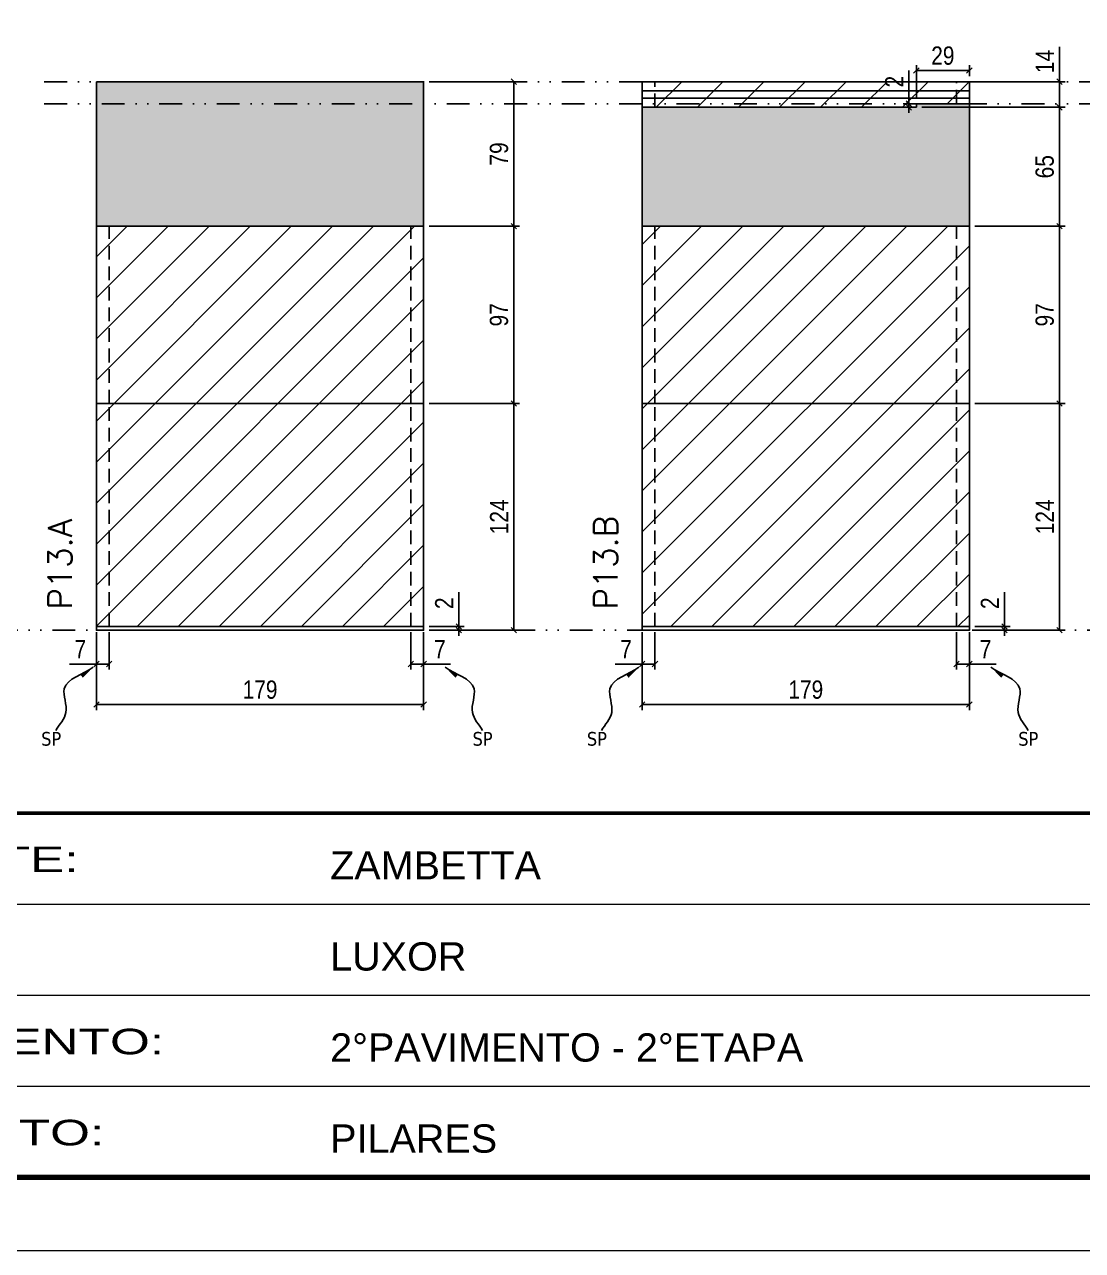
# Model space of a CAD drawing. Extents: x 14400 to 20667, y -21631 to 6985.
# Drawn here: x 18128 to 18707, y 3638 to 4308 of the extents above; entities that cross this region are included whole.
import ezdxf

# ---------------------------------------------------------------- set-up
doc = ezdxf.new("R2010")
doc.units = 0
for name, pattern in [('CONTINUO', [0]), ('DASHED', [0.75, 0.5, -0.25]), ('DIVIDE2', [0.625, 0.25, -0.125, 0, -0.125, 0, -0.125]), ('HIDDEN', [0.375, 0.25, -0.125])]:
    doc.linetypes.add(name, pattern=pattern)
for name, color, linetype in [('COTA', 241, 'Continuous'), ('Nível', 160, 'Continuous'), ('Painéis', 200, 'Continuous'), ('SARR_2.2x7', 40, 'Continuous'), ('SARR_EDITAR', 141, 'Continuous'), ('texto', 7, 'Continuous')]:
    doc.layers.add(name, color=color, linetype=linetype)
for name, color, linetype, lineweight in [('Folhas', 255, 'Continuous', 9), ('Hachura', 251, 'Continuous', 9), ('SARRAFO DE PRESSAO', 251, 'DASHED', 9), ('Texto Seção', 7, 'Continuous', 15)]:
    doc.layers.add(name, color=color, linetype=linetype, lineweight=lineweight)
doc.styles.add('ARIAL', font='arial.ttf')
doc.styles.add('COTA TECNICA', font='techl___.ttf', dxfattribs={"height": 10})
doc.styles.add('COTA TECNICA-50', font='techl___.ttf', dxfattribs={"height": 10})
doc.styles.add('REGUA-120', font='ROMANS.shx', dxfattribs={"height": 15})
doc.styles.get("Standard").update_dxf_attribs({"font": 'arial.ttf'})
doc.styles.add('Tecnologia', font='')
doc.styles.get('Tecnologia').set_extended_font_data('Forgotten Futurist')
doc.dimstyles.new('COTA PAINEL-50', dxfattribs={"dimtxt": 10, "dimasz": 3, "dimexe": 3, "dimexo": 3, "dimgap": 3, "dimtad": 1, "dimdec": 1, "dimzin": 12, "dimdsep": 46, "dimtxsty": 'COTA TECNICA-50', "dimblk1": 'OBLIQUE', "dimblk2": 'OBLIQUE', "dimsah": 1, "dimcen": 0.9, "dimclrd": 4, "dimclre": 4, "dimclrt": 240, "dimadec": 1, "dimazin": 3, "dimtfac": 1, "dimtdec": 1, "dimtmove": 0, "dimatfit": 3, "dimfxl": 1, "dimtolj": 1, "dimtzin": 12, "dimarcsym": 0})
doc.dimstyles.new('PAINEL', dxfattribs={"dimtxt": 10, "dimasz": 3, "dimexe": 3, "dimexo": 3, "dimgap": 3, "dimtad": 1, "dimdec": 1, "dimzin": 12, "dimdsep": 46, "dimtxsty": 'COTA TECNICA', "dimblk1": 'OBLIQUE', "dimblk2": 'OBLIQUE', "dimsah": 1, "dimcen": 0.9, "dimclrd": 4, "dimclre": 4, "dimclrt": 240, "dimadec": 1, "dimazin": 3, "dimtfac": 1, "dimtdec": 1, "dimtmove": 0, "dimatfit": 3, "dimfxl": 1, "dimtolj": 1, "dimtzin": 12, "dimarcsym": 0})
doc.dimstyles.get("Standard").update_dxf_attribs({"dimtxt": 0.18, "dimasz": 0.18, "dimexe": 0.18, "dimexo": 0.0625, "dimgap": 0.09, "dimtad": 0, "dimtih": 1, "dimtoh": 1, "dimdec": 4, "dimzin": 0, "dimdsep": 46, "dimtxsty": 'Standard', "dimcen": 0.09, "dimadec": 0, "dimazin": 0, "dimtfac": 1, "dimtdec": 4, "dimtofl": 0, "dimtmove": 0, "dimatfit": 3, "dimfxl": 1, "dimtolj": 1, "dimtzin": 0, "dimarcsym": 0})

# ---------------------------------------------------------------- blocks, each defined once
blk = doc.blocks.new('9999999999')
at = {"color": 30, "linetype": 'CONTINUO'}
for p, q in [((98564.56, 34379.64), (99583.98, 34379.64)), ((98564.56, 34329.83), (99487.98, 34329.83)), ((98564.56, 34280.02), (99487.98, 34280.02))]:
    blk.add_line(p, q, dxfattribs=at)
at = {"color": 30, "linetype": 'CONTINUO', "const_width": 2}
blk.add_lwpolyline([(99583.98, 34230.21), (99583.98, 34414.45, 0.414214), (99568.98, 34429.45), (98228.98, 34429.45, 0.414214), (98213.98, 34414.45), (98213.98, 34245.21, 0.414214), (98228.98, 34230.21), (99583.98, 34230.21)], format="xyb", dxfattribs=at)
at = {"layer": 'Folhas'}
blk.add_lwpolyline([(98138.98, 34190.21), (99623.98, 34190.21), (99623.98, 35240.21), (98138.98, 35240.21)], close=True, dxfattribs=at)
at = {"layer": 'Folhas', "color": 30, "const_width": 3}
blk.add_lwpolyline([(98213.98, 34230.21), (99583.98, 34230.21), (99583.98, 35200.21), (98213.98, 35200.21)], close=True, dxfattribs=at)
at = {"color": 7, "linetype": 'Continuous', "ltscale": 5, "style": 'ARIAL'}
for s, height, p in [('ZAMBETTA', 15.483, (98837.68, 34393.13)), ('LUXOR', 15.483, (98837.68, 34343.32)), ('2°PAVIMENTO - 2°ETAPA', 15.4829, (98837.68, 34293.51)), ('PILARES', 15.483, (98837.68, 34243.7))]:
    blk.add_text(s, height=height, dxfattribs=at).set_placement(p)
at = {"layer": 'Folhas', "color": 7, "style": 'Tecnologia', "width": 1.5}
for s, p in [('CLIENTE:', (98573.65, 34397.17)), ('PAVIMENTO:', (98573.65, 34297.5)), ('PROJETO:', (98573.65, 34247.69))]:
    blk.add_text(s, height=14, dxfattribs=at).set_placement(p)
blk = doc.blocks.new('_Oblique')
at = {"color": 0, "linetype": 'ByBlock', "lineweight": -2}
blk.add_line((-0.5, -0.5), (0.5, 0.5), dxfattribs=at)
blk = doc.blocks.new('*D726')
at = {"layer": 'COTA', "color": 4, "lineweight": -2, "transparency": 16777216}
for p, q in [((18466.38, 3975.86), (18466.38, 3933.18)), ((18645.38, 3975.86), (18645.38, 3933.18)), ((18645.38, 3936.18), (18466.38, 3936.18))]:
    blk.add_line(p, q, dxfattribs=at)
at = {"layer": 'Defpoints', "color": 0, "transparency": 16777216}
for p in [(18466.38, 3978.86), (18645.38, 3978.86), (18466.38, 3936.18)]:
    blk.add_point(p, dxfattribs=at)
at = {"layer": 'COTA', "color": 4, "lineweight": -2, "transparency": 16777216, "xscale": 3, "yscale": 3, "zscale": 3, "rotation": 180}
blk.add_blockref('_Oblique', (18466.38, 3936.18), dxfattribs=at)
at = {"layer": 'COTA', "color": 4, "lineweight": -2, "transparency": 16777216, "xscale": 3, "yscale": 3, "zscale": 3}
blk.add_blockref('_Oblique', (18645.38, 3936.18), dxfattribs=at)
at = {"layer": 'COTA', "color": 240, "transparency": 16777216, "insert": (18555.88, 3944.28), "char_height": 10, "attachment_point": 5, "style": 'COTA TECNICA'}
blk.add_mtext('\\A1;179', dxfattribs=at)
blk = doc.blocks.new('*D727')
at = {"layer": 'COTA', "color": 4, "lineweight": -2, "transparency": 16777216}
for p, q in [((18638.38, 3975.86), (18638.38, 3955.35)), ((18645.38, 3973.86), (18645.38, 3955.35)), ((18638.38, 3958.35), (18645.38, 3958.35)), ((18645.38, 3958.35), (18660.11, 3958.35))]:
    blk.add_line(p, q, dxfattribs=at)
at = {"layer": 'Defpoints', "color": 0, "transparency": 16777216}
for p in [(18638.38, 3978.86), (18645.38, 3976.86), (18645.38, 3958.35)]:
    blk.add_point(p, dxfattribs=at)
at = {"layer": 'COTA', "color": 4, "lineweight": -2, "transparency": 16777216, "xscale": 3, "yscale": 3, "zscale": 3, "rotation": 180}
blk.add_blockref('_Oblique', (18638.38, 3958.35), dxfattribs=at)
at = {"layer": 'COTA', "color": 4, "lineweight": -2, "transparency": 16777216, "xscale": 3, "yscale": 3, "zscale": 3}
blk.add_blockref('_Oblique', (18645.38, 3958.35), dxfattribs=at)
at = {"layer": 'COTA', "color": 240, "transparency": 16777216, "insert": (18654.25, 3966.42), "char_height": 10, "attachment_point": 5, "style": 'COTA TECNICA-50'}
blk.add_mtext('\\A1;7', dxfattribs=at)
blk = doc.blocks.new('*D728')
at = {"layer": 'COTA', "color": 4, "lineweight": -2, "transparency": 16777216}
for p, q in [((18466.38, 3973.86), (18466.38, 3955.35)), ((18473.38, 3975.86), (18473.38, 3955.35)), ((18466.38, 3958.35), (18451.65, 3958.35)), ((18473.38, 3958.35), (18466.38, 3958.35))]:
    blk.add_line(p, q, dxfattribs=at)
at = {"layer": 'Defpoints', "color": 0, "transparency": 16777216}
for p in [(18466.38, 3976.86), (18473.38, 3978.86), (18466.38, 3958.35)]:
    blk.add_point(p, dxfattribs=at)
at = {"layer": 'COTA', "color": 4, "lineweight": -2, "transparency": 16777216, "xscale": 3, "yscale": 3, "zscale": 3, "rotation": 180}
blk.add_blockref('_Oblique', (18466.38, 3958.35), dxfattribs=at)
at = {"layer": 'COTA', "color": 4, "lineweight": -2, "transparency": 16777216, "xscale": 3, "yscale": 3, "zscale": 3}
blk.add_blockref('_Oblique', (18473.38, 3958.35), dxfattribs=at)
at = {"layer": 'COTA', "color": 240, "transparency": 16777216, "insert": (18457.52, 3966.42), "char_height": 10, "attachment_point": 5, "style": 'COTA TECNICA-50'}
blk.add_mtext('\\A1;7', dxfattribs=at)
blk = doc.blocks.new('*D740')
at = {"layer": 'COTA', "color": 4, "linetype": 'ByBlock', "lineweight": -2, "transparency": 16777216}
for p, q in [((18648.38, 4100.86), (18697.75, 4100.86)), ((18694.75, 3976.86), (18694.75, 4100.86)), ((18648.38, 3976.86), (18697.75, 3976.86))]:
    blk.add_line(p, q, dxfattribs=at)
at = {"layer": 'Defpoints', "color": 0, "linetype": 'ByBlock', "transparency": 16777216}
for p in [(18645.38, 4100.86), (18694.75, 4100.86), (18645.38, 3976.86)]:
    blk.add_point(p, dxfattribs=at)
at = {"layer": 'COTA', "color": 4, "linetype": 'ByBlock', "lineweight": -2, "transparency": 16777216, "xscale": 3, "yscale": 3, "zscale": 3}
for p, rotation in [((18694.75, 4100.86), 90), ((18694.75, 3976.86), 270)]:
    blk.add_blockref('_Oblique', p, dxfattribs=dict(at, rotation=rotation))
at = {"layer": 'COTA', "color": 240, "linetype": 'ByBlock', "transparency": 16777216, "insert": (18686.68, 4038.86), "char_height": 10, "attachment_point": 5, "rotation": 90, "style": 'COTA TECNICA'}
blk.add_mtext('\\A1;124', dxfattribs=at)
blk = doc.blocks.new('*D729')
at = {"layer": 'COTA', "color": 4, "lineweight": -2, "transparency": 16777216}
for p, q in [((18664.64, 3978.86), (18664.64, 3997.66)), ((18648.38, 3978.86), (18667.64, 3978.86)), ((18648.38, 3976.86), (18667.64, 3976.86)), ((18664.64, 3976.86), (18664.64, 3978.86)), ((18664.64, 3976.86), (18664.64, 3973.86))]:
    blk.add_line(p, q, dxfattribs=at)
at = {"layer": 'Defpoints', "color": 0, "transparency": 16777216}
for p in [(18645.38, 3978.86), (18645.38, 3976.86), (18664.64, 3976.86)]:
    blk.add_point(p, dxfattribs=at)
at = {"layer": 'COTA', "color": 4, "lineweight": -2, "transparency": 16777216, "xscale": 3, "yscale": 3, "zscale": 3}
for p, rotation in [((18664.64, 3978.86), 270), ((18664.64, 3976.86), 90)]:
    blk.add_blockref('_Oblique', p, dxfattribs=dict(at, rotation=rotation))
at = {"layer": 'COTA', "color": 240, "transparency": 16777216, "insert": (18656.64, 3991.61), "char_height": 10, "attachment_point": 5, "rotation": 90, "style": 'COTA TECNICA-50'}
blk.add_mtext('\\A1;2', dxfattribs=at)
blk = doc.blocks.new('*D741')
at = {"layer": 'COTA', "color": 4, "linetype": 'ByBlock', "lineweight": -2, "transparency": 16777216}
for p, q in [((18648.38, 4100.86), (18697.75, 4100.86)), ((18694.75, 3976.86), (18694.75, 4100.86)), ((18648.38, 3976.86), (18697.75, 3976.86))]:
    blk.add_line(p, q, dxfattribs=at)
at = {"layer": 'Defpoints', "color": 0, "linetype": 'ByBlock', "transparency": 16777216}
for p in [(18645.38, 4100.86), (18694.75, 4100.86), (18645.38, 3976.86)]:
    blk.add_point(p, dxfattribs=at)
at = {"layer": 'COTA', "color": 4, "linetype": 'ByBlock', "lineweight": -2, "transparency": 16777216, "xscale": 3, "yscale": 3, "zscale": 3}
for p, rotation in [((18694.75, 4100.86), 90), ((18694.75, 3976.86), 270)]:
    blk.add_blockref('_Oblique', p, dxfattribs=dict(at, rotation=rotation))
at = {"layer": 'COTA', "color": 240, "linetype": 'ByBlock', "transparency": 16777216, "insert": (18686.68, 4038.86), "char_height": 10, "attachment_point": 5, "rotation": 90, "style": 'COTA TECNICA'}
blk.add_mtext('\\A1;124', dxfattribs=at)
blk = doc.blocks.new('*D730')
at = {"layer": 'COTA', "color": 4, "lineweight": -2, "transparency": 16777216}
for p, q in [((18648.38, 4197.86), (18697.75, 4197.86)), ((18694.75, 4100.86), (18694.75, 4197.86)), ((18648.38, 4100.86), (18697.75, 4100.86))]:
    blk.add_line(p, q, dxfattribs=at)
at = {"layer": 'Defpoints', "color": 0, "transparency": 16777216}
for p in [(18645.38, 4197.86), (18694.75, 4197.86), (18645.38, 4100.86)]:
    blk.add_point(p, dxfattribs=at)
at = {"layer": 'COTA', "color": 4, "lineweight": -2, "transparency": 16777216, "xscale": 3, "yscale": 3, "zscale": 3}
for p, rotation in [((18694.75, 4197.86), 90), ((18694.75, 4100.86), 270)]:
    blk.add_blockref('_Oblique', p, dxfattribs=dict(at, rotation=rotation))
at = {"layer": 'COTA', "color": 240, "transparency": 16777216, "insert": (18686.65, 4149.36), "char_height": 10, "attachment_point": 5, "rotation": 90, "style": 'COTA TECNICA'}
blk.add_mtext('\\A1;97', dxfattribs=at)
blk = doc.blocks.new('*D709')
at = {"layer": 'COTA', "color": 4, "lineweight": -2, "transparency": 16777216}
for p, q in [((18167.8, 3975.86), (18167.8, 3933.18)), ((18346.8, 3975.86), (18346.8, 3933.18)), ((18346.8, 3936.18), (18167.8, 3936.18))]:
    blk.add_line(p, q, dxfattribs=at)
at = {"layer": 'Defpoints', "color": 0, "transparency": 16777216}
for p in [(18167.8, 3978.86), (18346.8, 3978.86), (18167.8, 3936.18)]:
    blk.add_point(p, dxfattribs=at)
at = {"layer": 'COTA', "color": 4, "lineweight": -2, "transparency": 16777216, "xscale": 3, "yscale": 3, "zscale": 3, "rotation": 180}
blk.add_blockref('_Oblique', (18167.8, 3936.18), dxfattribs=at)
at = {"layer": 'COTA', "color": 4, "lineweight": -2, "transparency": 16777216, "xscale": 3, "yscale": 3, "zscale": 3}
blk.add_blockref('_Oblique', (18346.8, 3936.18), dxfattribs=at)
at = {"layer": 'COTA', "color": 240, "transparency": 16777216, "insert": (18257.3, 3944.28), "char_height": 10, "attachment_point": 5, "style": 'COTA TECNICA'}
blk.add_mtext('\\A1;179', dxfattribs=at)
blk = doc.blocks.new('*D710')
at = {"layer": 'COTA', "color": 4, "lineweight": -2, "transparency": 16777216}
for p, q in [((18339.8, 3975.86), (18339.8, 3955.35)), ((18346.8, 3973.86), (18346.8, 3955.35)), ((18339.8, 3958.35), (18346.8, 3958.35)), ((18346.8, 3958.35), (18361.53, 3958.35))]:
    blk.add_line(p, q, dxfattribs=at)
at = {"layer": 'Defpoints', "color": 0, "transparency": 16777216}
for p in [(18339.8, 3978.86), (18346.8, 3976.86), (18346.8, 3958.35)]:
    blk.add_point(p, dxfattribs=at)
at = {"layer": 'COTA', "color": 4, "lineweight": -2, "transparency": 16777216, "xscale": 3, "yscale": 3, "zscale": 3, "rotation": 180}
blk.add_blockref('_Oblique', (18339.8, 3958.35), dxfattribs=at)
at = {"layer": 'COTA', "color": 4, "lineweight": -2, "transparency": 16777216, "xscale": 3, "yscale": 3, "zscale": 3}
blk.add_blockref('_Oblique', (18346.8, 3958.35), dxfattribs=at)
at = {"layer": 'COTA', "color": 240, "transparency": 16777216, "insert": (18355.67, 3966.42), "char_height": 10, "attachment_point": 5, "style": 'COTA TECNICA-50'}
blk.add_mtext('\\A1;7', dxfattribs=at)
blk = doc.blocks.new('*D711')
at = {"layer": 'COTA', "color": 4, "lineweight": -2, "transparency": 16777216}
for p, q in [((18167.8, 3973.86), (18167.8, 3955.35)), ((18174.8, 3975.86), (18174.8, 3955.35)), ((18167.8, 3958.35), (18153.07, 3958.35)), ((18174.8, 3958.35), (18167.8, 3958.35))]:
    blk.add_line(p, q, dxfattribs=at)
at = {"layer": 'Defpoints', "color": 0, "transparency": 16777216}
for p in [(18167.8, 3976.86), (18174.8, 3978.86), (18167.8, 3958.35)]:
    blk.add_point(p, dxfattribs=at)
at = {"layer": 'COTA', "color": 4, "lineweight": -2, "transparency": 16777216, "xscale": 3, "yscale": 3, "zscale": 3, "rotation": 180}
blk.add_blockref('_Oblique', (18167.8, 3958.35), dxfattribs=at)
at = {"layer": 'COTA', "color": 4, "lineweight": -2, "transparency": 16777216, "xscale": 3, "yscale": 3, "zscale": 3}
blk.add_blockref('_Oblique', (18174.8, 3958.35), dxfattribs=at)
at = {"layer": 'COTA', "color": 240, "transparency": 16777216, "insert": (18158.94, 3966.42), "char_height": 10, "attachment_point": 5, "style": 'COTA TECNICA-50'}
blk.add_mtext('\\A1;7', dxfattribs=at)
blk = doc.blocks.new('*D731')
at = {"layer": 'COTA', "color": 4, "linetype": 'ByBlock', "lineweight": -2, "transparency": 16777216}
for p, q in [((18349.8, 4100.86), (18399.17, 4100.86)), ((18396.17, 3976.86), (18396.17, 4100.86)), ((18349.8, 3976.86), (18399.17, 3976.86))]:
    blk.add_line(p, q, dxfattribs=at)
at = {"layer": 'Defpoints', "color": 0, "linetype": 'ByBlock', "transparency": 16777216}
for p in [(18346.8, 4100.86), (18396.17, 4100.86), (18346.8, 3976.86)]:
    blk.add_point(p, dxfattribs=at)
at = {"layer": 'COTA', "color": 4, "linetype": 'ByBlock', "lineweight": -2, "transparency": 16777216, "xscale": 3, "yscale": 3, "zscale": 3}
for p, rotation in [((18396.17, 4100.86), 90), ((18396.17, 3976.86), 270)]:
    blk.add_blockref('_Oblique', p, dxfattribs=dict(at, rotation=rotation))
at = {"layer": 'COTA', "color": 240, "linetype": 'ByBlock', "transparency": 16777216, "insert": (18388.1, 4038.86), "char_height": 10, "attachment_point": 5, "rotation": 90, "style": 'COTA TECNICA'}
blk.add_mtext('\\A1;124', dxfattribs=at)
blk = doc.blocks.new('*D712')
at = {"layer": 'COTA', "color": 4, "lineweight": -2, "transparency": 16777216}
for p, q in [((18366.06, 3978.86), (18366.06, 3997.66)), ((18349.8, 3978.86), (18369.06, 3978.86)), ((18349.8, 3976.86), (18369.06, 3976.86)), ((18366.06, 3976.86), (18366.06, 3978.86)), ((18366.06, 3976.86), (18366.06, 3973.86))]:
    blk.add_line(p, q, dxfattribs=at)
at = {"layer": 'Defpoints', "color": 0, "transparency": 16777216}
for p in [(18346.8, 3978.86), (18346.8, 3976.86), (18366.06, 3976.86)]:
    blk.add_point(p, dxfattribs=at)
at = {"layer": 'COTA', "color": 4, "lineweight": -2, "transparency": 16777216, "xscale": 3, "yscale": 3, "zscale": 3}
for p, rotation in [((18366.06, 3978.86), 270), ((18366.06, 3976.86), 90)]:
    blk.add_blockref('_Oblique', p, dxfattribs=dict(at, rotation=rotation))
at = {"layer": 'COTA', "color": 240, "transparency": 16777216, "insert": (18358.06, 3991.61), "char_height": 10, "attachment_point": 5, "rotation": 90, "style": 'COTA TECNICA-50'}
blk.add_mtext('\\A1;2', dxfattribs=at)
blk = doc.blocks.new('*D732')
at = {"layer": 'COTA', "color": 4, "linetype": 'ByBlock', "lineweight": -2, "transparency": 16777216}
for p, q in [((18349.8, 4100.86), (18399.17, 4100.86)), ((18396.17, 3976.86), (18396.17, 4100.86)), ((18349.8, 3976.86), (18399.17, 3976.86))]:
    blk.add_line(p, q, dxfattribs=at)
at = {"layer": 'Defpoints', "color": 0, "linetype": 'ByBlock', "transparency": 16777216}
for p in [(18346.8, 4100.86), (18396.17, 4100.86), (18346.8, 3976.86)]:
    blk.add_point(p, dxfattribs=at)
at = {"layer": 'COTA', "color": 4, "linetype": 'ByBlock', "lineweight": -2, "transparency": 16777216, "xscale": 3, "yscale": 3, "zscale": 3}
for p, rotation in [((18396.17, 4100.86), 90), ((18396.17, 3976.86), 270)]:
    blk.add_blockref('_Oblique', p, dxfattribs=dict(at, rotation=rotation))
at = {"layer": 'COTA', "color": 240, "linetype": 'ByBlock', "transparency": 16777216, "insert": (18388.1, 4038.86), "char_height": 10, "attachment_point": 5, "rotation": 90, "style": 'COTA TECNICA'}
blk.add_mtext('\\A1;124', dxfattribs=at)
blk = doc.blocks.new('*D733')
at = {"layer": 'COTA', "color": 4, "lineweight": -2, "transparency": 16777216}
for p, q in [((18349.8, 4197.86), (18399.17, 4197.86)), ((18396.17, 4100.86), (18396.17, 4197.86)), ((18349.8, 4100.86), (18399.17, 4100.86))]:
    blk.add_line(p, q, dxfattribs=at)
at = {"layer": 'Defpoints', "color": 0, "transparency": 16777216}
for p in [(18346.8, 4197.86), (18396.17, 4197.86), (18346.8, 4100.86)]:
    blk.add_point(p, dxfattribs=at)
at = {"layer": 'COTA', "color": 4, "lineweight": -2, "transparency": 16777216, "xscale": 3, "yscale": 3, "zscale": 3}
for p, rotation in [((18396.17, 4197.86), 90), ((18396.17, 4100.86), 270)]:
    blk.add_blockref('_Oblique', p, dxfattribs=dict(at, rotation=rotation))
at = {"layer": 'COTA', "color": 240, "transparency": 16777216, "insert": (18388.07, 4149.36), "char_height": 10, "attachment_point": 5, "rotation": 90, "style": 'COTA TECNICA'}
blk.add_mtext('\\A1;97', dxfattribs=at)
blk = doc.blocks.new('*D735')
at = {"layer": 'COTA', "color": 4, "lineweight": -2, "transparency": 16777216}
for p, q in [((18694.75, 4276.86), (18694.75, 4295.98)), ((18648.38, 4276.86), (18697.75, 4276.86)), ((18694.75, 4262.86), (18694.75, 4276.86)), ((18619.38, 4262.86), (18697.75, 4262.86))]:
    blk.add_line(p, q, dxfattribs=at)
at = {"layer": 'Defpoints', "color": 0, "transparency": 16777216}
for p in [(18645.38, 4276.86), (18694.75, 4276.86), (18616.38, 4262.86)]:
    blk.add_point(p, dxfattribs=at)
at = {"layer": 'COTA', "color": 4, "lineweight": -2, "transparency": 16777216, "xscale": 3, "yscale": 3, "zscale": 3}
for p, rotation in [((18694.75, 4276.86), 90), ((18694.75, 4262.86), 270)]:
    blk.add_blockref('_Oblique', p, dxfattribs=dict(at, rotation=rotation))
at = {"layer": 'COTA', "color": 240, "transparency": 16777216, "insert": (18686.68, 4287.92), "char_height": 10, "attachment_point": 5, "rotation": 90, "style": 'COTA TECNICA'}
blk.add_mtext('\\A1;14', dxfattribs=at)
blk = doc.blocks.new('*D736')
at = {"layer": 'COTA', "color": 4, "lineweight": -2, "transparency": 16777216}
for p, q in [((18612.26, 4264.86), (18612.26, 4282.97)), ((18613.38, 4264.86), (18609.26, 4264.86)), ((18612.26, 4262.86), (18612.26, 4264.86)), ((18613.38, 4262.86), (18609.26, 4262.86)), ((18612.26, 4262.86), (18612.26, 4259.86))]:
    blk.add_line(p, q, dxfattribs=at)
at = {"layer": 'Defpoints', "color": 0, "transparency": 16777216}
for p in [(18612.26, 4264.86), (18616.38, 4264.86), (18616.38, 4262.86)]:
    blk.add_point(p, dxfattribs=at)
at = {"layer": 'COTA', "color": 4, "lineweight": -2, "transparency": 16777216, "xscale": 3, "yscale": 3, "zscale": 3}
for p, rotation in [((18612.26, 4264.86), 270), ((18612.26, 4262.86), 90)]:
    blk.add_blockref('_Oblique', p, dxfattribs=dict(at, rotation=rotation))
at = {"layer": 'COTA', "color": 240, "transparency": 16777216, "insert": (18604.26, 4276.92), "char_height": 10, "attachment_point": 5, "rotation": 90, "style": 'COTA TECNICA'}
blk.add_mtext('\\A1;2', dxfattribs=at)
blk = doc.blocks.new('*D1087')
at = {"layer": 'COTA', "color": 4, "lineweight": -2, "transparency": 16777216}
for p, q in [((18349.8, 4276.86), (18399.17, 4276.86)), ((18396.17, 4276.86), (18396.17, 4197.86)), ((18349.8, 4197.86), (18399.17, 4197.86))]:
    blk.add_line(p, q, dxfattribs=at)
at = {"layer": 'Defpoints', "color": 0, "transparency": 16777216}
for p in [(18346.8, 4276.86), (18346.8, 4197.86), (18396.17, 4197.86)]:
    blk.add_point(p, dxfattribs=at)
at = {"layer": 'COTA', "color": 4, "lineweight": -2, "transparency": 16777216, "xscale": 3, "yscale": 3, "zscale": 3}
for p, rotation in [((18396.17, 4276.86), 90), ((18396.17, 4197.86), 270)]:
    blk.add_blockref('_Oblique', p, dxfattribs=dict(at, rotation=rotation))
at = {"layer": 'COTA', "color": 240, "transparency": 16777216, "insert": (18388.07, 4237.36), "char_height": 10, "attachment_point": 5, "rotation": 90, "style": 'COTA TECNICA'}
blk.add_mtext('\\A1;79', dxfattribs=at)
blk = doc.blocks.new('*D1088')
at = {"layer": 'COTA', "color": 4, "lineweight": -2, "transparency": 16777216}
for p, q in [((18648.38, 4262.86), (18697.75, 4262.86)), ((18694.75, 4262.86), (18694.75, 4197.86)), ((18648.38, 4197.86), (18697.75, 4197.86))]:
    blk.add_line(p, q, dxfattribs=at)
at = {"layer": 'Defpoints', "color": 0, "transparency": 16777216}
for p in [(18645.38, 4262.86), (18645.38, 4197.86), (18694.75, 4197.86)]:
    blk.add_point(p, dxfattribs=at)
at = {"layer": 'COTA', "color": 4, "lineweight": -2, "transparency": 16777216, "xscale": 3, "yscale": 3, "zscale": 3}
for p, rotation in [((18694.75, 4262.86), 90), ((18694.75, 4197.86), 270)]:
    blk.add_blockref('_Oblique', p, dxfattribs=dict(at, rotation=rotation))
at = {"layer": 'COTA', "color": 240, "transparency": 16777216, "insert": (18686.64, 4230.36), "char_height": 10, "attachment_point": 5, "rotation": 90, "style": 'COTA TECNICA'}
blk.add_mtext('\\A1;65', dxfattribs=at)
blk = doc.blocks.new('*D1089')
at = {"layer": 'COTA', "color": 4, "lineweight": -2, "transparency": 16777216}
for p, q in [((18616.38, 4267.86), (18616.38, 4286)), ((18645.38, 4279.86), (18645.38, 4286)), ((18616.38, 4283), (18645.38, 4283))]:
    blk.add_line(p, q, dxfattribs=at)
at = {"layer": 'Defpoints', "color": 0, "transparency": 16777216}
for p in [(18645.38, 4283), (18645.38, 4276.86), (18616.38, 4264.86)]:
    blk.add_point(p, dxfattribs=at)
at = {"layer": 'COTA', "color": 4, "lineweight": -2, "transparency": 16777216, "xscale": 3, "yscale": 3, "zscale": 3, "rotation": 180}
blk.add_blockref('_Oblique', (18616.38, 4283), dxfattribs=at)
at = {"layer": 'COTA', "color": 4, "lineweight": -2, "transparency": 16777216, "xscale": 3, "yscale": 3, "zscale": 3}
blk.add_blockref('_Oblique', (18645.38, 4283), dxfattribs=at)
at = {"layer": 'COTA', "color": 240, "transparency": 16777216, "insert": (18630.88, 4291.09), "char_height": 10, "attachment_point": 5, "style": 'COTA TECNICA'}
blk.add_mtext('\\A1;29', dxfattribs=at)

msp = doc.modelspace()

# ---------------------------------------------------------------- hatches: boundary and pattern name
at = {"layer": 'COTA'}
h = msp.add_hatch(dxfattribs=at)
h.set_pattern_fill('AR-CONC', color=256, scale=0.03)
h.paths.add_polyline_path([(18346.8, 4264.86), (18167.8, 4264.86), (18167.8, 4197.86), (18346.8, 4197.86)])
h.paths.add_polyline_path([(18346.8, 4276.86), (18167.8, 4276.86), (18167.8, 4264.86), (18346.8, 4264.86)])
h = msp.add_hatch(dxfattribs=at)
h.set_pattern_fill('AR-CONC', color=256, scale=0.03)
h.paths.add_polyline_path([(18645.38, 4262.86), (18645.38, 4264.86), (18616.38, 4264.86), (18616.38, 4262.86), (18466.38, 4262.86), (18466.38, 4197.86), (18645.38, 4197.86)])
at = {"layer": 'Hachura', "linetype": 'ByBlock'}
h = msp.add_hatch(dxfattribs=at)
h.set_pattern_fill('ANSI31', color=256, scale=5)
h.paths.add_polyline_path([(18346.8, 4197.86), (18167.8, 4197.86), (18167.8, 4100.86), (18346.8, 4100.86)])
h.paths.add_polyline_path([(18346.8, 4100.86), (18167.8, 4100.86), (18167.8, 3978.86), (18346.8, 3978.86)])
h.paths.add_polyline_path([(18645.38, 4100.86), (18466.38, 4100.86), (18466.38, 3978.86), (18645.38, 3978.86)])
h.paths.add_polyline_path([(18645.38, 4197.86), (18466.38, 4197.86), (18466.38, 4100.86), (18645.38, 4100.86)])
h.paths.add_polyline_path([(18645.38, 4276.86), (18466.38, 4276.86), (18466.38, 4262.86), (18616.38, 4262.86), (18616.38, 4264.86), (18645.38, 4264.86)])

# ---------------------------------------------------------------- linework, layer by layer
at = {"layer": 'COTA'}
for p, q in [((18167.8, 4197.86), (18167.8, 4276.86)), ((18167.8, 4276.86), (18346.8, 4276.86)), ((18346.8, 4276.86), (18346.8, 4197.86)), ((18466.38, 4197.86), (18466.38, 4262.86)), ((18645.38, 4197.86), (18645.38, 4262.86))]:
    msp.add_line(p, q, dxfattribs=at)
at = {"layer": 'Nível', "color": 4, "linetype": 'DIVIDE2', "ltscale": 50}
for p, q in [((18139.28, 4276.86), (19041.97, 4276.86)), ((18139.28, 4264.86), (19041.97, 4264.86)), ((17671.97, 3976.86), (19041.97, 3976.86))]:
    msp.add_line(p, q, dxfattribs=at)
at = {"layer": 'Painéis'}
for p, q in [((18645.38, 4276.86), (18466.38, 4276.86)), ((18466.38, 4262.86), (18466.38, 4276.86)), ((18645.38, 4262.86), (18645.38, 4276.86)), ((18616.38, 4262.86), (18616.38, 4264.86)), ((18616.38, 4264.86), (18645.38, 4264.86)), ((18616.38, 4262.86), (18466.38, 4262.86)), ((18167.8, 4197.86), (18167.8, 3978.86)), ((18346.8, 4197.86), (18167.8, 4197.86)), ((18346.8, 3978.86), (18346.8, 4197.86)), ((18466.38, 3978.86), (18466.38, 4197.86)), ((18645.38, 4197.86), (18466.38, 4197.86)), ((18645.38, 4197.86), (18645.38, 3978.86)), ((18346.8, 4100.86), (18167.8, 4100.86)), ((18645.38, 4100.86), (18466.38, 4100.86)), ((18167.8, 3978.86), (18346.8, 3978.86)), ((18466.38, 3978.86), (18645.38, 3978.86))]:
    msp.add_line(p, q, dxfattribs=at)
for points in [[(18346.8, 3978.86), (18167.8, 3978.86), (18167.8, 3976.86), (18346.8, 3976.86)], [(18645.38, 3978.86), (18466.38, 3978.86), (18466.38, 3976.86), (18645.38, 3976.86)]]:
    msp.add_lwpolyline(points, close=True, dxfattribs=at)
at = {"layer": 'SARR_2.2x7', "linetype": 'HIDDEN', "ltscale": 30}
for p, q in [((18473.38, 4262.86), (18473.38, 4276.86)), ((18638.38, 4264.86), (18638.38, 4276.86)), ((18174.8, 4100.86), (18174.8, 4197.86)), ((18339.8, 4100.86), (18339.8, 4197.86)), ((18473.38, 4100.86), (18473.38, 4197.86)), ((18638.38, 4100.86), (18638.38, 4197.86)), ((18174.8, 3978.86), (18174.8, 4100.86)), ((18339.8, 3978.86), (18339.8, 4100.86)), ((18473.38, 3978.86), (18473.38, 4100.86)), ((18638.38, 3978.86), (18638.38, 4100.86))]:
    msp.add_line(p, q, dxfattribs=at)
at = {"layer": 'SARR_EDITAR'}
for p, q in [((18645.38, 4271.86), (18466.38, 4271.86)), ((18645.38, 4267.86), (18466.38, 4267.86))]:
    msp.add_line(p, q, dxfattribs=at)

# ---------------------------------------------------------------- block references
at = {"layer": 'SARRAFO DE PRESSAO', "color": 6, "linetype": 'ByBlock'}
msp.add_blockref('9999999999', (-80542.01, -30552.63), dxfattribs=at)

# ---------------------------------------------------------------- texts
at = {"layer": 'texto', "color": 0, "char_height": 7.5, "attachment_point": 5}
for insert in [(18143.03, 3917.37), (18379.05, 3917.37), (18441.61, 3917.37), (18677.63, 3917.37)]:
    msp.add_mtext('{\\fTahoma|b0|i0|c0|p34;\\C4;SP}', dxfattribs=dict(at, insert=insert))
at = {"layer": 'Texto Seção', "char_height": 13, "width": 285.3299, "attachment_point": 7, "rotation": 90, "style": 'REGUA-120'}
for s, insert in [('\\pt26;P13.A', (18154.33, 3988.11)), ('\\pt26;P13.B', (18452.91, 3988.11))]:
    msp.add_mtext(s, dxfattribs=dict(at, insert=insert))

# ---------------------------------------------------------------- dimensions: what is measured, and where the dimension line sits
at = {"layer": 'COTA'}
for base, p1, p2, dimstyle, picture, middle in [((18645.38, 4283), (18616.38, 4264.86), (18645.38, 4276.86), 'PAINEL', '*D1089', (18630.88, 4291.09)), ((18346.8, 3958.35), (18339.8, 3978.86), (18346.8, 3976.86), 'COTA PAINEL-50', '*D710', (18355.67, 3966.42)), ((18645.38, 3958.35), (18638.38, 3978.86), (18645.38, 3976.86), 'COTA PAINEL-50', '*D727', (18654.25, 3966.42))]:
    dim = msp.add_linear_dim(base=base, p1=p1, p2=p2, dimstyle=dimstyle, dxfattribs=at)
    dim.commit()
    dim.dimension.update_dxf_attribs({"geometry": picture, "text_midpoint": middle})
for base, p1, p2, angle, dimstyle, picture, middle in [((18694.75, 4276.86), (18616.38, 4262.86), (18645.38, 4276.86), 90, 'PAINEL', '*D735', (18686.68, 4287.92)), ((18396.17, 4197.86), (18346.8, 4276.86), (18346.8, 4197.86), 90, 'PAINEL', '*D1087', (18388.07, 4237.36)), ((18612.26, 4264.86), (18616.38, 4262.86), (18616.38, 4264.86), 90, 'PAINEL', '*D736', (18604.26, 4276.92)), ((18694.75, 4197.86), (18645.38, 4262.86), (18645.38, 4197.86), 90, 'PAINEL', '*D1088', (18686.64, 4230.36)), ((18396.17, 4197.86), (18346.8, 4100.86), (18346.8, 4197.86), 90, 'PAINEL', '*D733', (18388.07, 4149.36)), ((18694.75, 4197.86), (18645.38, 4100.86), (18645.38, 4197.86), 90, 'PAINEL', '*D730', (18686.65, 4149.36)), ((18167.8, 3958.35), (18174.8, 3978.86), (18167.8, 3976.86), 180, 'COTA PAINEL-50', '*D711', (18158.94, 3966.42)), ((18466.38, 3958.35), (18473.38, 3978.86), (18466.38, 3976.86), 180, 'COTA PAINEL-50', '*D728', (18457.52, 3966.42))]:
    dim = msp.add_linear_dim(base=base, p1=p1, p2=p2, angle=angle, dimstyle=dimstyle, dxfattribs=at)
    dim.commit()
    dim.dimension.update_dxf_attribs({"geometry": picture, "text_midpoint": middle})
at = {"layer": 'COTA', "linetype": 'ByBlock'}
for p1, p2, picture, middle in [((18346.8, 3976.86), (18346.8, 4100.86), '*D731', (18388.1, 4038.86)), ((18346.8, 3976.86), (18346.8, 4100.86), '*D732', (18388.1, 4038.86)), ((18645.38, 3976.86), (18645.38, 4100.86), '*D740', (18686.68, 4038.86)), ((18645.38, 3976.86), (18645.38, 4100.86), '*D741', (18686.68, 4038.86))]:
    dim = msp.add_aligned_dim(p1=p1, p2=p2, distance=-49.37, dimstyle='PAINEL', dxfattribs=at)
    dim.commit()
    dim.dimension.update_dxf_attribs({"geometry": picture, "text_midpoint": middle})
at = {"layer": 'COTA'}
for base, p1, p2, picture, middle in [((18366.06, 3976.86), (18346.8, 3978.86), (18346.8, 3976.86), '*D712', (18366.06, 3991.61)), ((18664.64, 3976.86), (18645.38, 3978.86), (18645.38, 3976.86), '*D729', (18664.64, 3991.61))]:
    dim = msp.add_linear_dim(base=base, p1=p1, p2=p2, angle=90, dimstyle='COTA PAINEL-50', dxfattribs=at)
    dim.commit()
    dim.dimension.update_dxf_attribs({"geometry": picture, "text_midpoint": middle, "dimtype": 160})
for base, p1, p2, picture, middle in [((18167.8, 3936.18), (18346.8, 3978.86), (18167.8, 3978.86), '*D709', (18257.3, 3944.28)), ((18466.38, 3936.18), (18645.38, 3978.86), (18466.38, 3978.86), '*D726', (18555.88, 3944.28))]:
    dim = msp.add_linear_dim(base=base, p1=p1, p2=p2, angle=180, dimstyle='PAINEL', override={"dimarcsym": 2}, dxfattribs=at)
    dim.commit()
    dim.dimension.update_dxf_attribs({"geometry": picture, "text_midpoint": middle})

# ---------------------------------------------------------------- leaders
at = {"layer": 'COTA', "path_type": 1}
for points in [[(18165.97, 3956.68), (18150.19, 3944.84), (18151.11, 3931.84), (18145.56, 3922.06)], [(18358.63, 3956.68), (18374.42, 3944.84), (18373.49, 3931.84), (18379.05, 3922.06)], [(18464.55, 3956.68), (18448.77, 3944.84), (18449.69, 3931.84), (18444.14, 3922.06)], [(18657.21, 3956.68), (18673, 3944.84), (18672.07, 3931.84), (18677.62, 3922.06)]]:
    msp.add_leader(points, dimstyle='Standard', override={"dimasz": 8}, dxfattribs=at)

doc.saveas('drawing.dxf')
